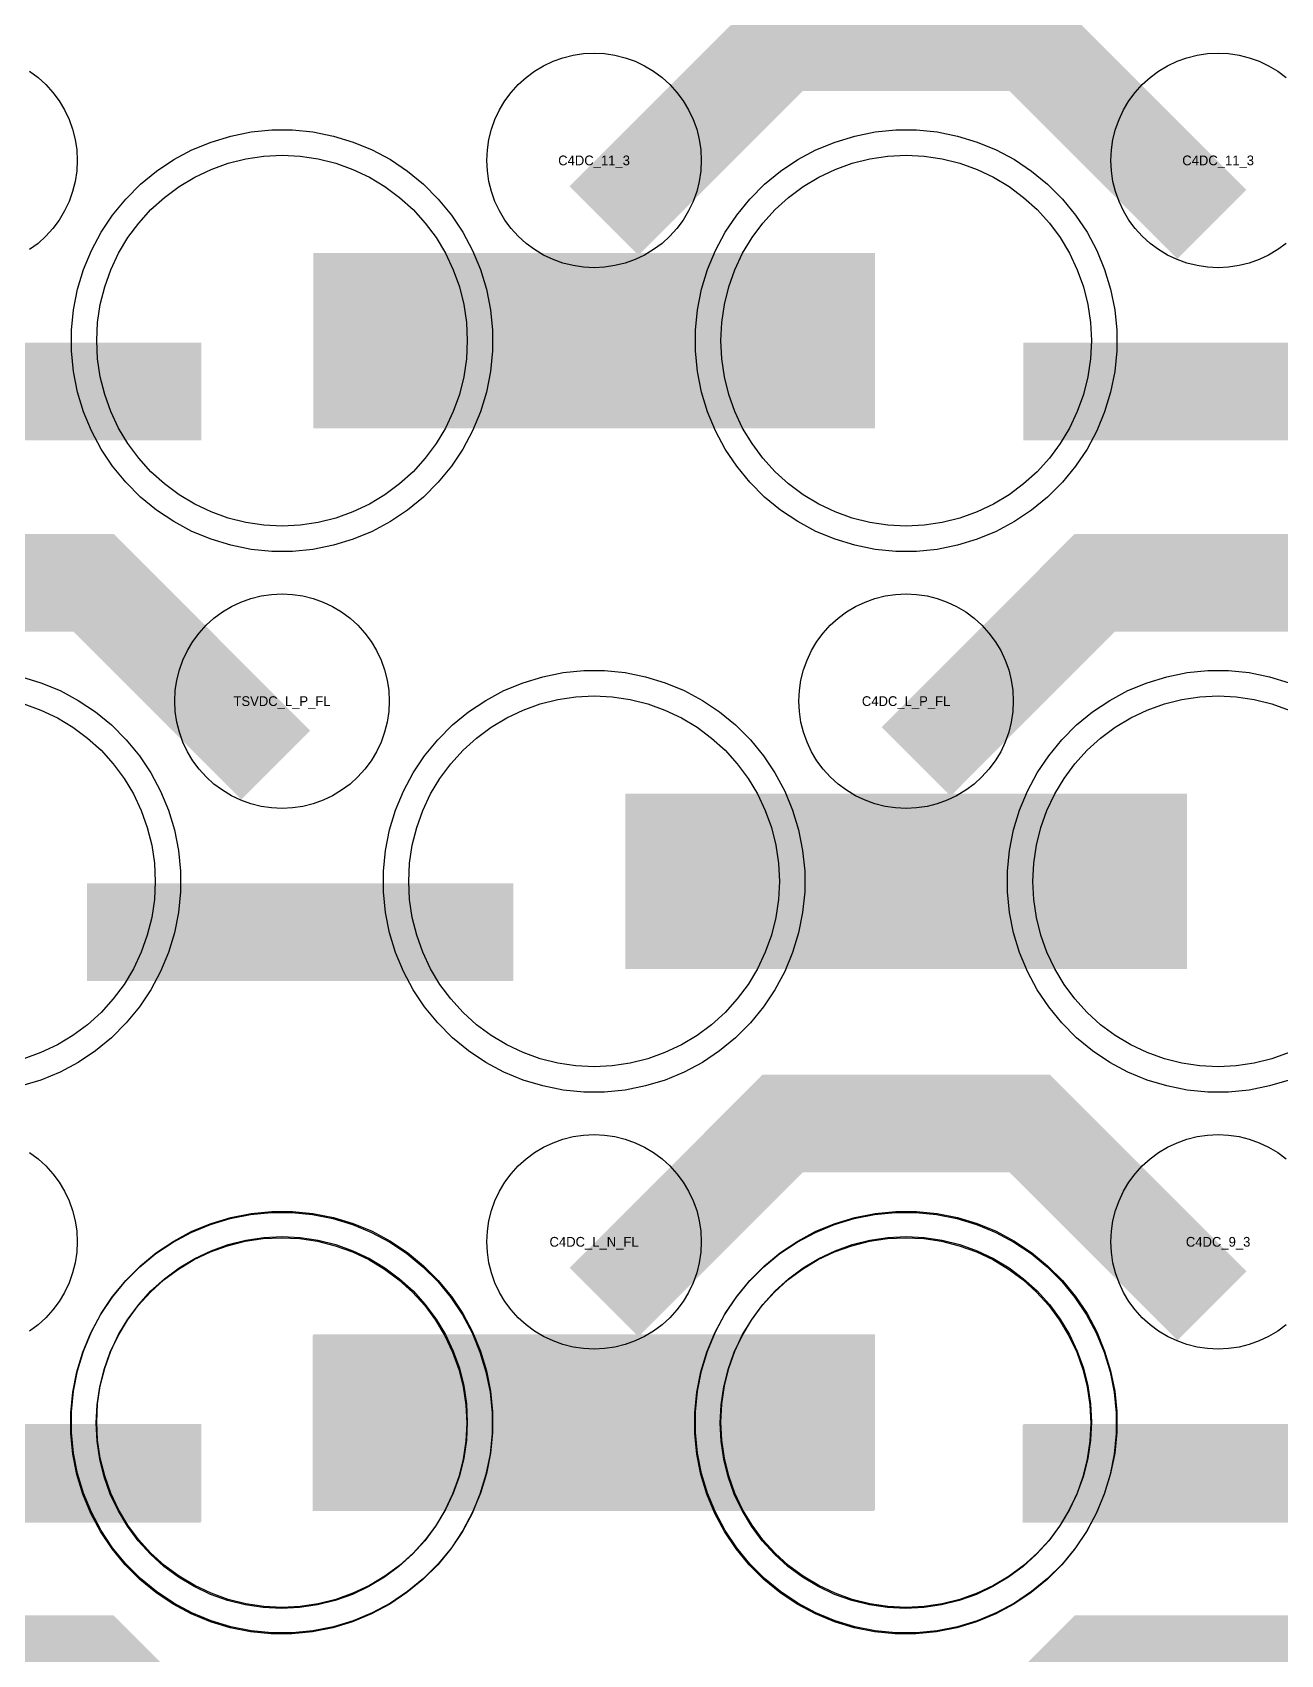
# Model space of a CAD drawing. Extents: x -11880 to 11880, y -14992 to 14992.
# Drawn here: x -11184 to -10864, y -13652.1 to -13236.4 of the extents above; entities that cross this region are included whole.
import ezdxf
from ezdxf.enums import TextEntityAlignment as Align

# ---------------------------------------------------------------- set-up
doc = ezdxf.new("R2010")
doc.units = 0
doc.header["$MEASUREMENT"] = 0
for name, color, linetype in [('GDS_775_DT_237', 138, 'CONTINUOUS'), ('RDL1_FS', 34, 'CONTINUOUS'), ('RDL_BS', 160, 'CONTINUOUS')]:
    doc.layers.add(name, color=color, linetype=linetype)

msp = doc.modelspace()

# ---------------------------------------------------------------- linework, layer by layer
at = {"layer": 'RDL1_FS'}
for points in [[(-11120, -13362.869), (-11124.657, -13362.64), (-11129.268, -13361.956), (-11133.791, -13360.824), (-11138.181, -13359.252), (-11142.395, -13357.26), (-11146.395, -13354.862), (-11150.14, -13352.084), (-11153.594, -13348.954), (-11156.724, -13345.5), (-11159.502, -13341.755), (-11161.9, -13337.755), (-11163.892, -13333.541), (-11165.464, -13329.151), (-11166.596, -13324.628), (-11167.28, -13320.017), (-11167.509, -13315.36), (-11167.28, -13310.703), (-11166.596, -13306.092), (-11165.464, -13301.569), (-11163.892, -13297.179), (-11161.9, -13292.965), (-11159.502, -13288.965), (-11156.724, -13285.22), (-11153.594, -13281.766), (-11150.14, -13278.636), (-11146.395, -13275.858), (-11142.395, -13273.46), (-11138.181, -13271.468), (-11133.791, -13269.896), (-11129.268, -13268.764), (-11124.657, -13268.08), (-11120, -13267.851), (-11115.343, -13268.08), (-11110.732, -13268.764), (-11106.209, -13269.896), (-11101.819, -13271.468), (-11097.605, -13273.46), (-11093.605, -13275.858), (-11089.86, -13278.636), (-11086.406, -13281.766), (-11083.276, -13285.22), (-11080.498, -13288.965), (-11078.1, -13292.965), (-11076.108, -13297.179), (-11074.536, -13301.569), (-11073.404, -13306.092), (-11072.72, -13310.703), (-11072.491, -13315.36), (-11072.72, -13320.017), (-11073.404, -13324.628), (-11074.536, -13329.151), (-11076.108, -13333.541), (-11078.1, -13337.755), (-11080.498, -13341.755), (-11083.276, -13345.5), (-11086.406, -13348.954), (-11089.86, -13352.084), (-11093.605, -13354.862), (-11097.605, -13357.26), (-11101.819, -13359.252), (-11106.209, -13360.824), (-11110.732, -13361.956), (-11115.343, -13362.64)], [(-10960, -13362.869), (-10964.657, -13362.64), (-10969.268, -13361.956), (-10973.791, -13360.824), (-10978.181, -13359.252), (-10982.395, -13357.26), (-10986.395, -13354.862), (-10990.14, -13352.084), (-10993.594, -13348.954), (-10996.724, -13345.5), (-10999.502, -13341.755), (-11001.9, -13337.755), (-11003.892, -13333.541), (-11005.464, -13329.151), (-11006.596, -13324.628), (-11007.28, -13320.017), (-11007.509, -13315.36), (-11007.28, -13310.703), (-11006.596, -13306.092), (-11005.464, -13301.569), (-11003.892, -13297.179), (-11001.9, -13292.965), (-10999.502, -13288.965), (-10996.724, -13285.22), (-10993.594, -13281.766), (-10990.14, -13278.636), (-10986.395, -13275.858), (-10982.395, -13273.46), (-10978.181, -13271.468), (-10973.791, -13269.896), (-10969.268, -13268.764), (-10964.657, -13268.08), (-10960, -13267.851), (-10955.343, -13268.08), (-10950.732, -13268.764), (-10946.209, -13269.896), (-10941.819, -13271.468), (-10937.605, -13273.46), (-10933.605, -13275.858), (-10929.86, -13278.636), (-10926.406, -13281.766), (-10923.276, -13285.22), (-10920.498, -13288.965), (-10918.1, -13292.965), (-10916.108, -13297.179), (-10914.536, -13301.569), (-10913.404, -13306.092), (-10912.72, -13310.703), (-10912.491, -13315.36), (-10912.72, -13320.017), (-10913.404, -13324.628), (-10914.536, -13329.151), (-10916.108, -13333.541), (-10918.1, -13337.755), (-10920.498, -13341.755), (-10923.276, -13345.5), (-10926.406, -13348.954), (-10929.86, -13352.084), (-10933.605, -13354.862), (-10937.605, -13357.26), (-10941.819, -13359.252), (-10946.209, -13360.824), (-10950.732, -13361.956), (-10955.343, -13362.64)], [(-11040, -13501.434), (-11044.657, -13501.205), (-11049.268, -13500.521), (-11053.791, -13499.389), (-11058.181, -13497.817), (-11062.395, -13495.825), (-11066.395, -13493.427), (-11070.14, -13490.649), (-11073.594, -13487.519), (-11076.724, -13484.065), (-11079.502, -13480.32), (-11081.9, -13476.32), (-11083.892, -13472.106), (-11085.464, -13467.716), (-11086.596, -13463.193), (-11087.28, -13458.582), (-11087.509, -13453.925), (-11087.28, -13449.268), (-11086.596, -13444.657), (-11085.464, -13440.134), (-11083.892, -13435.744), (-11081.9, -13431.53), (-11079.502, -13427.53), (-11076.724, -13423.785), (-11073.594, -13420.331), (-11070.14, -13417.201), (-11066.395, -13414.423), (-11062.395, -13412.025), (-11058.181, -13410.033), (-11053.791, -13408.461), (-11049.268, -13407.329), (-11044.657, -13406.645), (-11040, -13406.416), (-11035.343, -13406.645), (-11030.732, -13407.329), (-11026.209, -13408.461), (-11021.819, -13410.033), (-11017.605, -13412.025), (-11013.605, -13414.423), (-11009.86, -13417.201), (-11006.406, -13420.331), (-11003.276, -13423.785), (-11000.498, -13427.53), (-10998.1, -13431.53), (-10996.108, -13435.744), (-10994.536, -13440.134), (-10993.404, -13444.657), (-10992.72, -13449.268), (-10992.491, -13453.925), (-10992.72, -13458.582), (-10993.404, -13463.193), (-10994.536, -13467.716), (-10996.108, -13472.106), (-10998.1, -13476.32), (-11000.498, -13480.32), (-11003.276, -13484.065), (-11006.406, -13487.519), (-11009.86, -13490.649), (-11013.605, -13493.427), (-11017.605, -13495.825), (-11021.819, -13497.817), (-11026.209, -13499.389), (-11030.732, -13500.521), (-11035.343, -13501.205)], [(-11120, -13639.994), (-11124.657, -13639.765), (-11129.268, -13639.081), (-11133.791, -13637.949), (-11138.181, -13636.377), (-11142.395, -13634.385), (-11146.395, -13631.987), (-11150.14, -13629.209), (-11153.594, -13626.079), (-11156.724, -13622.625), (-11159.502, -13618.88), (-11161.9, -13614.88), (-11163.892, -13610.666), (-11165.464, -13606.276), (-11166.596, -13601.753), (-11167.28, -13597.142), (-11167.509, -13592.485), (-11167.28, -13587.828), (-11166.596, -13583.217), (-11165.464, -13578.694), (-11163.892, -13574.304), (-11161.9, -13570.09), (-11159.502, -13566.09), (-11156.724, -13562.345), (-11153.594, -13558.891), (-11150.14, -13555.761), (-11146.395, -13552.983), (-11142.395, -13550.585), (-11138.181, -13548.593), (-11133.791, -13547.021), (-11129.268, -13545.889), (-11124.657, -13545.205), (-11120, -13544.976), (-11115.343, -13545.205), (-11110.732, -13545.889), (-11106.209, -13547.021), (-11101.819, -13548.593), (-11097.605, -13550.585), (-11093.605, -13552.983), (-11089.86, -13555.761), (-11086.406, -13558.891), (-11083.276, -13562.345), (-11080.498, -13566.09), (-11078.1, -13570.09), (-11076.108, -13574.304), (-11074.536, -13578.694), (-11073.404, -13583.217), (-11072.72, -13587.828), (-11072.491, -13592.485), (-11072.72, -13597.142), (-11073.404, -13601.753), (-11074.536, -13606.276), (-11076.108, -13610.666), (-11078.1, -13614.88), (-11080.498, -13618.88), (-11083.276, -13622.625), (-11086.406, -13626.079), (-11089.86, -13629.209), (-11093.605, -13631.987), (-11097.605, -13634.385), (-11101.819, -13636.377), (-11106.209, -13637.949), (-11110.732, -13639.081), (-11115.343, -13639.765)], [(-10960, -13639.994), (-10964.657, -13639.765), (-10969.268, -13639.081), (-10973.791, -13637.949), (-10978.181, -13636.377), (-10982.395, -13634.385), (-10986.395, -13631.987), (-10990.14, -13629.209), (-10993.594, -13626.079), (-10996.724, -13622.625), (-10999.502, -13618.88), (-11001.9, -13614.88), (-11003.892, -13610.666), (-11005.464, -13606.276), (-11006.596, -13601.753), (-11007.28, -13597.142), (-11007.509, -13592.485), (-11007.28, -13587.828), (-11006.596, -13583.217), (-11005.464, -13578.694), (-11003.892, -13574.304), (-11001.9, -13570.09), (-10999.502, -13566.09), (-10996.724, -13562.345), (-10993.594, -13558.891), (-10990.14, -13555.761), (-10986.395, -13552.983), (-10982.395, -13550.585), (-10978.181, -13548.593), (-10973.791, -13547.021), (-10969.268, -13545.889), (-10964.657, -13545.205), (-10960, -13544.976), (-10955.343, -13545.205), (-10950.732, -13545.889), (-10946.209, -13547.021), (-10941.819, -13548.593), (-10937.605, -13550.585), (-10933.605, -13552.983), (-10929.86, -13555.761), (-10926.406, -13558.891), (-10923.276, -13562.345), (-10920.498, -13566.09), (-10918.1, -13570.09), (-10916.108, -13574.304), (-10914.536, -13578.694), (-10913.404, -13583.217), (-10912.72, -13587.828), (-10912.491, -13592.485), (-10912.72, -13597.142), (-10913.404, -13601.753), (-10914.536, -13606.276), (-10916.108, -13610.666), (-10918.1, -13614.88), (-10920.498, -13618.88), (-10923.276, -13622.625), (-10926.406, -13626.079), (-10929.86, -13629.209), (-10933.605, -13631.987), (-10937.605, -13634.385), (-10941.819, -13636.377), (-10946.209, -13637.949), (-10950.732, -13639.081), (-10955.343, -13639.765)]]:
    msp.add_lwpolyline(points, close=True, dxfattribs=at)
for points in [[(-11111.998, -13315.36, 45, 45, 0), (-11039.998, -13315.36, 45, 45, 0)], [(-11039.998, -13315.36, 45, 45, 0), (-10967.998, -13315.36, 45, 45, 0)], [(-11031.998, -13453.925, 45, 45, 0), (-10959.998, -13453.925, 45, 45, 0)], [(-10959.998, -13453.925, 45, 45, 0), (-10887.998, -13453.925, 45, 45, 0)], [(-11111.998, -13592.485, 45, 45, 0), (-11039.998, -13592.485, 45, 45, 0)], [(-11039.998, -13592.485, 45, 45, 0), (-10967.998, -13592.485, 45, 45, 0)]]:
    msp.add_lwpolyline(points, format="xyseb", dxfattribs=at)
for points in [[(-11186.209, -13408.461), (-11181.819, -13410.033), (-11177.605, -13412.025), (-11173.605, -13414.423), (-11169.86, -13417.201), (-11166.406, -13420.331), (-11163.276, -13423.785), (-11160.498, -13427.53), (-11158.1, -13431.53), (-11156.108, -13435.744), (-11154.536, -13440.134), (-11153.404, -13444.657), (-11152.72, -13449.268), (-11152.491, -13453.925), (-11152.72, -13458.582), (-11153.404, -13463.193), (-11154.536, -13467.716), (-11156.108, -13472.106), (-11158.1, -13476.32), (-11160.498, -13480.32), (-11163.276, -13484.065), (-11166.406, -13487.519), (-11169.86, -13490.649), (-11173.605, -13493.427), (-11177.605, -13495.825), (-11181.819, -13497.817), (-11186.209, -13499.389)], [(-10861.819, -13497.817), (-10866.209, -13499.389), (-10870.732, -13500.521), (-10875.343, -13501.205), (-10880, -13501.434), (-10884.657, -13501.205), (-10889.268, -13500.521), (-10893.791, -13499.389), (-10898.181, -13497.817), (-10902.395, -13495.825), (-10906.395, -13493.427), (-10910.14, -13490.649), (-10913.594, -13487.519), (-10916.724, -13484.065), (-10919.502, -13480.32), (-10921.9, -13476.32), (-10923.892, -13472.106), (-10925.464, -13467.716), (-10926.596, -13463.193), (-10927.28, -13458.582), (-10927.509, -13453.925), (-10927.28, -13449.268), (-10926.596, -13444.657), (-10925.464, -13440.134), (-10923.892, -13435.744), (-10921.9, -13431.53), (-10919.502, -13427.53), (-10916.724, -13423.785), (-10913.594, -13420.331), (-10910.14, -13417.201), (-10906.395, -13414.423), (-10902.395, -13412.025), (-10898.181, -13410.033), (-10893.791, -13408.461), (-10889.268, -13407.329), (-10884.657, -13406.645), (-10880, -13406.416), (-10875.343, -13406.645), (-10870.732, -13407.329), (-10866.209, -13408.461), (-10861.819, -13410.033)]]:
    msp.add_lwpolyline(points, dxfattribs=at)
at = {"layer": 'RDL1_FS', "color": 241, "true_color": 0xf7abae}
for points in [[(-11120.149, -13640.276), (-11124.806, -13640.047), (-11129.417, -13639.363), (-11133.94, -13638.231), (-11138.33, -13636.659), (-11142.544, -13634.667), (-11146.544, -13632.269), (-11150.289, -13629.491), (-11153.743, -13626.361), (-11156.873, -13622.907), (-11159.651, -13619.162), (-11162.049, -13615.162), (-11164.041, -13610.948), (-11165.613, -13606.558), (-11166.745, -13602.035), (-11167.429, -13597.424), (-11167.658, -13592.767), (-11167.429, -13588.11), (-11166.745, -13583.499), (-11165.613, -13578.976), (-11164.041, -13574.586), (-11162.049, -13570.372), (-11159.651, -13566.372), (-11156.873, -13562.627), (-11153.743, -13559.173), (-11150.289, -13556.043), (-11146.544, -13553.265), (-11142.544, -13550.867), (-11138.33, -13548.875), (-11133.94, -13547.303), (-11129.417, -13546.171), (-11124.806, -13545.487), (-11120.149, -13545.258), (-11115.492, -13545.487), (-11110.881, -13546.171), (-11106.358, -13547.303), (-11101.968, -13548.875), (-11097.754, -13550.867), (-11093.754, -13553.265), (-11090.009, -13556.043), (-11086.555, -13559.173), (-11083.425, -13562.627), (-11080.647, -13566.372), (-11078.249, -13570.372), (-11076.257, -13574.586), (-11074.685, -13578.976), (-11073.553, -13583.499), (-11072.869, -13588.11), (-11072.64, -13592.767), (-11072.869, -13597.424), (-11073.553, -13602.035), (-11074.685, -13606.558), (-11076.257, -13610.948), (-11078.249, -13615.162), (-11080.647, -13619.162), (-11083.425, -13622.907), (-11086.555, -13626.361), (-11090.009, -13629.491), (-11093.754, -13632.269), (-11097.754, -13634.667), (-11101.968, -13636.659), (-11106.358, -13638.231), (-11110.881, -13639.363), (-11115.492, -13640.047)], [(-10960.149, -13640.276), (-10964.806, -13640.047), (-10969.417, -13639.363), (-10973.94, -13638.231), (-10978.33, -13636.659), (-10982.544, -13634.667), (-10986.544, -13632.269), (-10990.289, -13629.491), (-10993.743, -13626.361), (-10996.873, -13622.907), (-10999.651, -13619.162), (-11002.049, -13615.162), (-11004.041, -13610.948), (-11005.613, -13606.558), (-11006.745, -13602.035), (-11007.429, -13597.424), (-11007.658, -13592.767), (-11007.429, -13588.11), (-11006.745, -13583.499), (-11005.613, -13578.976), (-11004.041, -13574.586), (-11002.049, -13570.372), (-10999.651, -13566.372), (-10996.873, -13562.627), (-10993.743, -13559.173), (-10990.289, -13556.043), (-10986.544, -13553.265), (-10982.544, -13550.867), (-10978.33, -13548.875), (-10973.94, -13547.303), (-10969.417, -13546.171), (-10964.806, -13545.487), (-10960.149, -13545.258), (-10955.492, -13545.487), (-10950.881, -13546.171), (-10946.358, -13547.303), (-10941.968, -13548.875), (-10937.754, -13550.867), (-10933.754, -13553.265), (-10930.009, -13556.043), (-10926.555, -13559.173), (-10923.425, -13562.627), (-10920.647, -13566.372), (-10918.249, -13570.372), (-10916.257, -13574.586), (-10914.685, -13578.976), (-10913.553, -13583.499), (-10912.869, -13588.11), (-10912.64, -13592.767), (-10912.869, -13597.424), (-10913.553, -13602.035), (-10914.685, -13606.558), (-10916.257, -13610.948), (-10918.249, -13615.162), (-10920.647, -13619.162), (-10923.425, -13622.907), (-10926.555, -13626.361), (-10930.009, -13629.491), (-10933.754, -13632.269), (-10937.754, -13634.667), (-10941.968, -13636.659), (-10946.358, -13638.231), (-10950.881, -13639.363), (-10955.492, -13640.047)]]:
    msp.add_lwpolyline(points, close=True, dxfattribs=at)
for points in [[(-11112.147, -13592.767, 45, 45, 0), (-11040.147, -13592.767, 45, 45, 0)], [(-11040.147, -13592.767, 45, 45, 0), (-10968.147, -13592.767, 45, 45, 0)]]:
    msp.add_lwpolyline(points, format="xyseb", dxfattribs=at)
at = {"layer": 'RDL_BS'}
for points in [[(-11037.438, -13284.674, 25, 25, 0), (-10991.623, -13238.859, 25, 25, 0), (-10958.07, -13238.859, 25, 25, 0)], [(-10881.599, -13285.573, 25, 25, 0), (-10928.313, -13238.859, 25, 25, 0), (-10958.071, -13238.859, 25, 25, 0)], [(-11249.984, -13328.373, 25, 25, 0), (-11140.719, -13328.373, 25, 25, 0)], [(-10929.984, -13328.373, 25, 25, 0), (-10820.719, -13328.373, 25, 25, 0)], [(-11121.599, -13424.138, 25, 25, 0), (-11168.313, -13377.424, 25, 25, 0), (-11198.071, -13377.424, 25, 25, 0)], [(-10957.438, -13423.239, 25, 25, 0), (-10911.623, -13377.424, 25, 25, 0), (-10878.07, -13377.424, 25, 25, 0)], [(-10801.599, -13424.138, 25, 25, 0), (-10848.313, -13377.424, 25, 25, 0), (-10878.071, -13377.424, 25, 25, 0)], [(-11169.984, -13466.938, 25, 25, 0), (-11060.719, -13466.938, 25, 25, 0)], [(-11037.438, -13561.799, 25, 25, 0), (-10991.623, -13515.984, 25, 25, 0), (-10958.07, -13515.984, 25, 25, 0)], [(-10881.599, -13562.698, 25, 25, 0), (-10928.313, -13515.984, 25, 25, 0), (-10958.071, -13515.984, 25, 25, 0)], [(-11249.984, -13605.498, 25, 25, 0), (-11140.719, -13605.498, 25, 25, 0)], [(-10929.984, -13605.498, 25, 25, 0), (-10820.719, -13605.498, 25, 25, 0)], [(-11121.599, -13701.263, 25, 25, 0), (-11168.313, -13654.549, 25, 25, 0), (-11198.071, -13654.549, 25, 25, 0)], [(-10957.438, -13700.364, 25, 25, 0), (-10911.623, -13654.549, 25, 25, 0), (-10878.07, -13654.549, 25, 25, 0)], [(-10801.599, -13701.263, 25, 25, 0), (-10848.313, -13654.549, 25, 25, 0), (-10878.071, -13654.549, 25, 25, 0)]]:
    msp.add_lwpolyline(points, format="xyseb", dxfattribs=at)
for points in [[(-11040, -13296.666), (-11042.693, -13296.534), (-11045.365, -13296.138), (-11047.984, -13295.481), (-11050.519, -13294.574), (-11052.956, -13293.422), (-11055.28, -13292.029), (-11057.443, -13290.426), (-11059.442, -13288.614), (-11061.254, -13286.615), (-11062.857, -13284.452), (-11064.25, -13282.128), (-11065.402, -13279.691), (-11066.309, -13277.156), (-11066.966, -13274.537), (-11067.362, -13271.865), (-11067.494, -13269.172), (-11067.362, -13266.479), (-11066.966, -13263.807), (-11066.309, -13261.188), (-11065.402, -13258.653), (-11064.25, -13256.216), (-11062.857, -13253.892), (-11061.254, -13251.729), (-11059.442, -13249.73), (-11057.443, -13247.918), (-11055.28, -13246.315), (-11052.956, -13244.922), (-11050.519, -13243.77), (-11047.984, -13242.863), (-11045.365, -13242.206), (-11042.693, -13241.81), (-11040, -13241.678), (-11037.307, -13241.81), (-11034.635, -13242.206), (-11032.016, -13242.863), (-11029.481, -13243.77), (-11027.044, -13244.922), (-11024.72, -13246.315), (-11022.557, -13247.918), (-11020.558, -13249.73), (-11018.746, -13251.729), (-11017.143, -13253.892), (-11015.75, -13256.216), (-11014.598, -13258.653), (-11013.691, -13261.188), (-11013.034, -13263.807), (-11012.638, -13266.479), (-11012.506, -13269.172), (-11012.638, -13271.865), (-11013.034, -13274.537), (-11013.691, -13277.156), (-11014.598, -13279.691), (-11015.75, -13282.128), (-11017.143, -13284.452), (-11018.746, -13286.615), (-11020.558, -13288.614), (-11022.557, -13290.426), (-11024.72, -13292.029), (-11027.044, -13293.422), (-11029.481, -13294.574), (-11032.016, -13295.481), (-11034.635, -13296.138), (-11037.307, -13296.534)], [(-11122.644, -13369.36), (-11127.938, -13368.843), (-11133.165, -13367.797), (-11138.205, -13366.266), (-11143.115, -13364.235), (-11147.777, -13361.743), (-11152.191, -13358.796), (-11156.292, -13355.434), (-11160.074, -13351.652), (-11163.436, -13347.551), (-11166.383, -13343.137), (-11168.875, -13338.475), (-11170.906, -13333.565), (-11172.437, -13328.525), (-11173.483, -13323.298), (-11174, -13318.004), (-11174, -13312.716), (-11173.483, -13307.422), (-11172.437, -13302.195), (-11170.906, -13297.155), (-11168.875, -13292.245), (-11166.383, -13287.583), (-11163.436, -13283.169), (-11160.074, -13279.068), (-11156.292, -13275.286), (-11152.191, -13271.924), (-11147.777, -13268.977), (-11143.115, -13266.485), (-11138.205, -13264.454), (-11133.165, -13262.923), (-11127.938, -13261.877), (-11122.644, -13261.36), (-11117.356, -13261.36), (-11112.062, -13261.877), (-11106.835, -13262.923), (-11101.795, -13264.454), (-11096.885, -13266.485), (-11092.223, -13268.977), (-11087.809, -13271.924), (-11083.708, -13275.286), (-11079.926, -13279.068), (-11076.564, -13283.169), (-11073.617, -13287.583), (-11071.125, -13292.245), (-11069.094, -13297.155), (-11067.563, -13302.195), (-11066.517, -13307.422), (-11066, -13312.716), (-11066, -13318.004), (-11066.517, -13323.298), (-11067.563, -13328.525), (-11069.094, -13333.565), (-11071.125, -13338.475), (-11073.617, -13343.137), (-11076.564, -13347.551), (-11079.926, -13351.652), (-11083.708, -13355.434), (-11087.809, -13358.796), (-11092.223, -13361.743), (-11096.885, -13364.235), (-11101.795, -13366.266), (-11106.835, -13367.797), (-11112.062, -13368.843), (-11117.356, -13369.36)], [(-10962.644, -13369.36), (-10967.938, -13368.843), (-10973.165, -13367.797), (-10978.205, -13366.266), (-10983.115, -13364.235), (-10987.777, -13361.743), (-10992.191, -13358.796), (-10996.292, -13355.434), (-11000.074, -13351.652), (-11003.436, -13347.551), (-11006.383, -13343.137), (-11008.875, -13338.475), (-11010.906, -13333.565), (-11012.437, -13328.525), (-11013.483, -13323.298), (-11014, -13318.004), (-11014, -13312.716), (-11013.483, -13307.422), (-11012.437, -13302.195), (-11010.906, -13297.155), (-11008.875, -13292.245), (-11006.383, -13287.583), (-11003.436, -13283.169), (-11000.074, -13279.068), (-10996.292, -13275.286), (-10992.191, -13271.924), (-10987.777, -13268.977), (-10983.115, -13266.485), (-10978.205, -13264.454), (-10973.165, -13262.923), (-10967.938, -13261.877), (-10962.644, -13261.36), (-10957.356, -13261.36), (-10952.062, -13261.877), (-10946.835, -13262.923), (-10941.795, -13264.454), (-10936.885, -13266.485), (-10932.223, -13268.977), (-10927.809, -13271.924), (-10923.708, -13275.286), (-10919.926, -13279.068), (-10916.564, -13283.169), (-10913.617, -13287.583), (-10911.125, -13292.245), (-10909.094, -13297.155), (-10907.563, -13302.195), (-10906.517, -13307.422), (-10906, -13312.716), (-10906, -13318.004), (-10906.517, -13323.298), (-10907.563, -13328.525), (-10909.094, -13333.565), (-10911.125, -13338.475), (-10913.617, -13343.137), (-10916.564, -13347.551), (-10919.926, -13351.652), (-10923.708, -13355.434), (-10927.809, -13358.796), (-10932.223, -13361.743), (-10936.885, -13364.235), (-10941.795, -13366.266), (-10946.835, -13367.797), (-10952.062, -13368.843), (-10957.356, -13369.36)], [(-11120, -13435.231), (-11122.693, -13435.099), (-11125.365, -13434.703), (-11127.984, -13434.046), (-11130.519, -13433.139), (-11132.956, -13431.987), (-11135.28, -13430.594), (-11137.443, -13428.991), (-11139.442, -13427.179), (-11141.254, -13425.18), (-11142.857, -13423.017), (-11144.25, -13420.693), (-11145.402, -13418.256), (-11146.309, -13415.721), (-11146.966, -13413.102), (-11147.362, -13410.43), (-11147.494, -13407.737), (-11147.362, -13405.044), (-11146.966, -13402.372), (-11146.309, -13399.753), (-11145.402, -13397.218), (-11144.25, -13394.781), (-11142.857, -13392.457), (-11141.254, -13390.294), (-11139.442, -13388.295), (-11137.443, -13386.483), (-11135.28, -13384.88), (-11132.956, -13383.487), (-11130.519, -13382.335), (-11127.984, -13381.428), (-11125.365, -13380.771), (-11122.693, -13380.375), (-11120, -13380.243), (-11117.307, -13380.375), (-11114.635, -13380.771), (-11112.016, -13381.428), (-11109.481, -13382.335), (-11107.044, -13383.487), (-11104.72, -13384.88), (-11102.557, -13386.483), (-11100.558, -13388.295), (-11098.746, -13390.294), (-11097.143, -13392.457), (-11095.75, -13394.781), (-11094.598, -13397.218), (-11093.691, -13399.753), (-11093.034, -13402.372), (-11092.638, -13405.044), (-11092.506, -13407.737), (-11092.638, -13410.43), (-11093.034, -13413.102), (-11093.691, -13415.721), (-11094.598, -13418.256), (-11095.75, -13420.693), (-11097.143, -13423.017), (-11098.746, -13425.18), (-11100.558, -13427.179), (-11102.557, -13428.991), (-11104.72, -13430.594), (-11107.044, -13431.987), (-11109.481, -13433.139), (-11112.016, -13434.046), (-11114.635, -13434.703), (-11117.307, -13435.099)], [(-10960, -13435.231), (-10962.693, -13435.099), (-10965.365, -13434.703), (-10967.984, -13434.046), (-10970.519, -13433.139), (-10972.956, -13431.987), (-10975.28, -13430.594), (-10977.443, -13428.991), (-10979.442, -13427.179), (-10981.254, -13425.18), (-10982.857, -13423.017), (-10984.25, -13420.693), (-10985.402, -13418.256), (-10986.309, -13415.721), (-10986.966, -13413.102), (-10987.362, -13410.43), (-10987.494, -13407.737), (-10987.362, -13405.044), (-10986.966, -13402.372), (-10986.309, -13399.753), (-10985.402, -13397.218), (-10984.25, -13394.781), (-10982.857, -13392.457), (-10981.254, -13390.294), (-10979.442, -13388.295), (-10977.443, -13386.483), (-10975.28, -13384.88), (-10972.956, -13383.487), (-10970.519, -13382.335), (-10967.984, -13381.428), (-10965.365, -13380.771), (-10962.693, -13380.375), (-10960, -13380.243), (-10957.307, -13380.375), (-10954.635, -13380.771), (-10952.016, -13381.428), (-10949.481, -13382.335), (-10947.044, -13383.487), (-10944.72, -13384.88), (-10942.557, -13386.483), (-10940.558, -13388.295), (-10938.746, -13390.294), (-10937.143, -13392.457), (-10935.75, -13394.781), (-10934.598, -13397.218), (-10933.691, -13399.753), (-10933.034, -13402.372), (-10932.638, -13405.044), (-10932.506, -13407.737), (-10932.638, -13410.43), (-10933.034, -13413.102), (-10933.691, -13415.721), (-10934.598, -13418.256), (-10935.75, -13420.693), (-10937.143, -13423.017), (-10938.746, -13425.18), (-10940.558, -13427.179), (-10942.557, -13428.991), (-10944.72, -13430.594), (-10947.044, -13431.987), (-10949.481, -13433.139), (-10952.016, -13434.046), (-10954.635, -13434.703), (-10957.307, -13435.099)], [(-11042.644, -13507.925), (-11047.938, -13507.408), (-11053.165, -13506.362), (-11058.205, -13504.831), (-11063.115, -13502.8), (-11067.777, -13500.308), (-11072.191, -13497.361), (-11076.292, -13493.999), (-11080.074, -13490.217), (-11083.436, -13486.116), (-11086.383, -13481.702), (-11088.875, -13477.04), (-11090.906, -13472.13), (-11092.437, -13467.09), (-11093.483, -13461.863), (-11094, -13456.569), (-11094, -13451.281), (-11093.483, -13445.987), (-11092.437, -13440.76), (-11090.906, -13435.72), (-11088.875, -13430.81), (-11086.383, -13426.148), (-11083.436, -13421.734), (-11080.074, -13417.633), (-11076.292, -13413.851), (-11072.191, -13410.489), (-11067.777, -13407.542), (-11063.115, -13405.05), (-11058.205, -13403.019), (-11053.165, -13401.488), (-11047.938, -13400.442), (-11042.644, -13399.925), (-11037.356, -13399.925), (-11032.062, -13400.442), (-11026.835, -13401.488), (-11021.795, -13403.019), (-11016.885, -13405.05), (-11012.223, -13407.542), (-11007.809, -13410.489), (-11003.708, -13413.851), (-10999.926, -13417.633), (-10996.564, -13421.734), (-10993.617, -13426.148), (-10991.125, -13430.81), (-10989.094, -13435.72), (-10987.563, -13440.76), (-10986.517, -13445.987), (-10986, -13451.281), (-10986, -13456.569), (-10986.517, -13461.863), (-10987.563, -13467.09), (-10989.094, -13472.13), (-10991.125, -13477.04), (-10993.617, -13481.702), (-10996.564, -13486.116), (-10999.926, -13490.217), (-11003.708, -13493.999), (-11007.809, -13497.361), (-11012.223, -13500.308), (-11016.885, -13502.8), (-11021.795, -13504.831), (-11026.835, -13506.362), (-11032.062, -13507.408), (-11037.356, -13507.925)], [(-11040, -13573.791), (-11042.693, -13573.659), (-11045.365, -13573.263), (-11047.984, -13572.606), (-11050.519, -13571.699), (-11052.956, -13570.547), (-11055.28, -13569.154), (-11057.443, -13567.551), (-11059.442, -13565.739), (-11061.254, -13563.74), (-11062.857, -13561.577), (-11064.25, -13559.253), (-11065.402, -13556.816), (-11066.309, -13554.281), (-11066.966, -13551.662), (-11067.362, -13548.99), (-11067.494, -13546.297), (-11067.362, -13543.604), (-11066.966, -13540.932), (-11066.309, -13538.313), (-11065.402, -13535.778), (-11064.25, -13533.341), (-11062.857, -13531.017), (-11061.254, -13528.854), (-11059.442, -13526.855), (-11057.443, -13525.043), (-11055.28, -13523.44), (-11052.956, -13522.047), (-11050.519, -13520.895), (-11047.984, -13519.988), (-11045.365, -13519.331), (-11042.693, -13518.935), (-11040, -13518.803), (-11037.307, -13518.935), (-11034.635, -13519.331), (-11032.016, -13519.988), (-11029.481, -13520.895), (-11027.044, -13522.047), (-11024.72, -13523.44), (-11022.557, -13525.043), (-11020.558, -13526.855), (-11018.746, -13528.854), (-11017.143, -13531.017), (-11015.75, -13533.341), (-11014.598, -13535.778), (-11013.691, -13538.313), (-11013.034, -13540.932), (-11012.638, -13543.604), (-11012.506, -13546.297), (-11012.638, -13548.99), (-11013.034, -13551.662), (-11013.691, -13554.281), (-11014.598, -13556.816), (-11015.75, -13559.253), (-11017.143, -13561.577), (-11018.746, -13563.74), (-11020.558, -13565.739), (-11022.557, -13567.551), (-11024.72, -13569.154), (-11027.044, -13570.547), (-11029.481, -13571.699), (-11032.016, -13572.606), (-11034.635, -13573.263), (-11037.307, -13573.659)], [(-11122.644, -13646.485), (-11127.938, -13645.968), (-11133.165, -13644.922), (-11138.205, -13643.391), (-11143.115, -13641.36), (-11147.777, -13638.868), (-11152.191, -13635.921), (-11156.292, -13632.559), (-11160.074, -13628.777), (-11163.436, -13624.676), (-11166.383, -13620.262), (-11168.875, -13615.6), (-11170.906, -13610.69), (-11172.437, -13605.65), (-11173.483, -13600.423), (-11174, -13595.129), (-11174, -13589.841), (-11173.483, -13584.547), (-11172.437, -13579.32), (-11170.906, -13574.28), (-11168.875, -13569.37), (-11166.383, -13564.708), (-11163.436, -13560.294), (-11160.074, -13556.193), (-11156.292, -13552.411), (-11152.191, -13549.049), (-11147.777, -13546.102), (-11143.115, -13543.61), (-11138.205, -13541.579), (-11133.165, -13540.048), (-11127.938, -13539.002), (-11122.644, -13538.485), (-11117.356, -13538.485), (-11112.062, -13539.002), (-11106.835, -13540.048), (-11101.795, -13541.579), (-11096.885, -13543.61), (-11092.223, -13546.102), (-11087.809, -13549.049), (-11083.708, -13552.411), (-11079.926, -13556.193), (-11076.564, -13560.294), (-11073.617, -13564.708), (-11071.125, -13569.37), (-11069.094, -13574.28), (-11067.563, -13579.32), (-11066.517, -13584.547), (-11066, -13589.841), (-11066, -13595.129), (-11066.517, -13600.423), (-11067.563, -13605.65), (-11069.094, -13610.69), (-11071.125, -13615.6), (-11073.617, -13620.262), (-11076.564, -13624.676), (-11079.926, -13628.777), (-11083.708, -13632.559), (-11087.809, -13635.921), (-11092.223, -13638.868), (-11096.885, -13641.36), (-11101.795, -13643.391), (-11106.835, -13644.922), (-11112.062, -13645.968), (-11117.356, -13646.485)], [(-10962.644, -13646.485), (-10967.938, -13645.968), (-10973.165, -13644.922), (-10978.205, -13643.391), (-10983.115, -13641.36), (-10987.777, -13638.868), (-10992.191, -13635.921), (-10996.292, -13632.559), (-11000.074, -13628.777), (-11003.436, -13624.676), (-11006.383, -13620.262), (-11008.875, -13615.6), (-11010.906, -13610.69), (-11012.437, -13605.65), (-11013.483, -13600.423), (-11014, -13595.129), (-11014, -13589.841), (-11013.483, -13584.547), (-11012.437, -13579.32), (-11010.906, -13574.28), (-11008.875, -13569.37), (-11006.383, -13564.708), (-11003.436, -13560.294), (-11000.074, -13556.193), (-10996.292, -13552.411), (-10992.191, -13549.049), (-10987.777, -13546.102), (-10983.115, -13543.61), (-10978.205, -13541.579), (-10973.165, -13540.048), (-10967.938, -13539.002), (-10962.644, -13538.485), (-10957.356, -13538.485), (-10952.062, -13539.002), (-10946.835, -13540.048), (-10941.795, -13541.579), (-10936.885, -13543.61), (-10932.223, -13546.102), (-10927.809, -13549.049), (-10923.708, -13552.411), (-10919.926, -13556.193), (-10916.564, -13560.294), (-10913.617, -13564.708), (-10911.125, -13569.37), (-10909.094, -13574.28), (-10907.563, -13579.32), (-10906.517, -13584.547), (-10906, -13589.841), (-10906, -13595.129), (-10906.517, -13600.423), (-10907.563, -13605.65), (-10909.094, -13610.69), (-10911.125, -13615.6), (-10913.617, -13620.262), (-10916.564, -13624.676), (-10919.926, -13628.777), (-10923.708, -13632.559), (-10927.809, -13635.921), (-10932.223, -13638.868), (-10936.885, -13641.36), (-10941.795, -13643.391), (-10946.835, -13644.922), (-10952.062, -13645.968), (-10957.356, -13646.485)]]:
    msp.add_lwpolyline(points, close=True, dxfattribs=at)
for points in [[(-10862.557, -13290.426), (-10864.72, -13292.029), (-10867.044, -13293.422), (-10869.481, -13294.574), (-10872.016, -13295.481), (-10874.635, -13296.138), (-10877.307, -13296.534), (-10880, -13296.666), (-10882.693, -13296.534), (-10885.365, -13296.138), (-10887.984, -13295.481), (-10890.519, -13294.574), (-10892.956, -13293.422), (-10895.28, -13292.029), (-10897.443, -13290.426), (-10899.442, -13288.614), (-10901.254, -13286.615), (-10902.857, -13284.452), (-10904.25, -13282.128), (-10905.402, -13279.691), (-10906.309, -13277.156), (-10906.966, -13274.537), (-10907.362, -13271.865), (-10907.494, -13269.172), (-10907.362, -13266.479), (-10906.966, -13263.807), (-10906.309, -13261.188), (-10905.402, -13258.653), (-10904.25, -13256.216), (-10902.857, -13253.892), (-10901.254, -13251.729), (-10899.442, -13249.73), (-10897.443, -13247.918), (-10895.28, -13246.315), (-10892.956, -13244.922), (-10890.519, -13243.77), (-10887.984, -13242.863), (-10885.365, -13242.206), (-10882.693, -13241.81), (-10880, -13241.678), (-10877.307, -13241.81), (-10874.635, -13242.206), (-10872.016, -13242.863), (-10869.481, -13243.77), (-10867.044, -13244.922), (-10864.72, -13246.315), (-10862.557, -13247.918)], [(-11184.72, -13246.315), (-11182.557, -13247.918), (-11180.558, -13249.73), (-11178.746, -13251.729), (-11177.143, -13253.892), (-11175.75, -13256.216), (-11174.598, -13258.653), (-11173.691, -13261.188), (-11173.034, -13263.807), (-11172.638, -13266.479), (-11172.506, -13269.172), (-11172.638, -13271.865), (-11173.034, -13274.537), (-11173.691, -13277.156), (-11174.598, -13279.691), (-11175.75, -13282.128), (-11177.143, -13284.452), (-11178.746, -13286.615), (-11180.558, -13288.614), (-11182.557, -13290.426), (-11184.72, -13292.029)], [(-11186.835, -13401.488), (-11181.795, -13403.019), (-11176.885, -13405.05), (-11172.223, -13407.542), (-11167.809, -13410.489), (-11163.708, -13413.851), (-11159.926, -13417.633), (-11156.564, -13421.734), (-11153.617, -13426.148), (-11151.125, -13430.81), (-11149.094, -13435.72), (-11147.563, -13440.76), (-11146.517, -13445.987), (-11146, -13451.281), (-11146, -13456.569), (-11146.517, -13461.863), (-11147.563, -13467.09), (-11149.094, -13472.13), (-11151.125, -13477.04), (-11153.617, -13481.702), (-11156.564, -13486.116), (-11159.926, -13490.217), (-11163.708, -13493.999), (-11167.809, -13497.361), (-11172.223, -13500.308), (-11176.885, -13502.8), (-11181.795, -13504.831), (-11186.835, -13506.362)], [(-10861.795, -13504.831), (-10866.835, -13506.362), (-10872.062, -13507.408), (-10877.356, -13507.925), (-10882.644, -13507.925), (-10887.938, -13507.408), (-10893.165, -13506.362), (-10898.205, -13504.831), (-10903.115, -13502.8), (-10907.777, -13500.308), (-10912.191, -13497.361), (-10916.292, -13493.999), (-10920.074, -13490.217), (-10923.436, -13486.116), (-10926.383, -13481.702), (-10928.875, -13477.04), (-10930.906, -13472.13), (-10932.437, -13467.09), (-10933.483, -13461.863), (-10934, -13456.569), (-10934, -13451.281), (-10933.483, -13445.987), (-10932.437, -13440.76), (-10930.906, -13435.72), (-10928.875, -13430.81), (-10926.383, -13426.148), (-10923.436, -13421.734), (-10920.074, -13417.633), (-10916.292, -13413.851), (-10912.191, -13410.489), (-10907.777, -13407.542), (-10903.115, -13405.05), (-10898.205, -13403.019), (-10893.165, -13401.488), (-10887.938, -13400.442), (-10882.644, -13399.925), (-10877.356, -13399.925), (-10872.062, -13400.442), (-10866.835, -13401.488), (-10861.795, -13403.019)], [(-10862.557, -13567.551), (-10864.72, -13569.154), (-10867.044, -13570.547), (-10869.481, -13571.699), (-10872.016, -13572.606), (-10874.635, -13573.263), (-10877.307, -13573.659), (-10880, -13573.791), (-10882.693, -13573.659), (-10885.365, -13573.263), (-10887.984, -13572.606), (-10890.519, -13571.699), (-10892.956, -13570.547), (-10895.28, -13569.154), (-10897.443, -13567.551), (-10899.442, -13565.739), (-10901.254, -13563.74), (-10902.857, -13561.577), (-10904.25, -13559.253), (-10905.402, -13556.816), (-10906.309, -13554.281), (-10906.966, -13551.662), (-10907.362, -13548.99), (-10907.494, -13546.297), (-10907.362, -13543.604), (-10906.966, -13540.932), (-10906.309, -13538.313), (-10905.402, -13535.778), (-10904.25, -13533.341), (-10902.857, -13531.017), (-10901.254, -13528.854), (-10899.442, -13526.855), (-10897.443, -13525.043), (-10895.28, -13523.44), (-10892.956, -13522.047), (-10890.519, -13520.895), (-10887.984, -13519.988), (-10885.365, -13519.331), (-10882.693, -13518.935), (-10880, -13518.803), (-10877.307, -13518.935), (-10874.635, -13519.331), (-10872.016, -13519.988), (-10869.481, -13520.895), (-10867.044, -13522.047), (-10864.72, -13523.44), (-10862.557, -13525.043)], [(-11184.72, -13523.44), (-11182.557, -13525.043), (-11180.558, -13526.855), (-11178.746, -13528.854), (-11177.143, -13531.017), (-11175.75, -13533.341), (-11174.598, -13535.778), (-11173.691, -13538.313), (-11173.034, -13540.932), (-11172.638, -13543.604), (-11172.506, -13546.297), (-11172.638, -13548.99), (-11173.034, -13551.662), (-11173.691, -13554.281), (-11174.598, -13556.816), (-11175.75, -13559.253), (-11177.143, -13561.577), (-11178.746, -13563.74), (-11180.558, -13565.739), (-11182.557, -13567.551), (-11184.72, -13569.154)]]:
    msp.add_lwpolyline(points, dxfattribs=at)
at = {"layer": 'RDL_BS', "color": 241, "true_color": 0xf7abae}
for points in [[(-11122.793, -13646.767), (-11128.087, -13646.25), (-11133.314, -13645.204), (-11138.354, -13643.673), (-11143.264, -13641.642), (-11147.926, -13639.15), (-11152.34, -13636.203), (-11156.441, -13632.841), (-11160.223, -13629.059), (-11163.585, -13624.958), (-11166.532, -13620.544), (-11169.024, -13615.882), (-11171.055, -13610.972), (-11172.586, -13605.932), (-11173.632, -13600.705), (-11174.149, -13595.411), (-11174.149, -13590.123), (-11173.632, -13584.829), (-11172.586, -13579.602), (-11171.055, -13574.562), (-11169.024, -13569.652), (-11166.532, -13564.99), (-11163.585, -13560.576), (-11160.223, -13556.475), (-11156.441, -13552.693), (-11152.34, -13549.331), (-11147.926, -13546.384), (-11143.264, -13543.892), (-11138.354, -13541.861), (-11133.314, -13540.33), (-11128.087, -13539.284), (-11122.793, -13538.767), (-11117.505, -13538.767), (-11112.211, -13539.284), (-11106.984, -13540.33), (-11101.944, -13541.861), (-11097.034, -13543.892), (-11092.372, -13546.384), (-11087.958, -13549.331), (-11083.857, -13552.693), (-11080.075, -13556.475), (-11076.713, -13560.576), (-11073.766, -13564.99), (-11071.274, -13569.652), (-11069.243, -13574.562), (-11067.712, -13579.602), (-11066.666, -13584.829), (-11066.149, -13590.123), (-11066.149, -13595.411), (-11066.666, -13600.705), (-11067.712, -13605.932), (-11069.243, -13610.972), (-11071.274, -13615.882), (-11073.766, -13620.544), (-11076.713, -13624.958), (-11080.075, -13629.059), (-11083.857, -13632.841), (-11087.958, -13636.203), (-11092.372, -13639.15), (-11097.034, -13641.642), (-11101.944, -13643.673), (-11106.984, -13645.204), (-11112.211, -13646.25), (-11117.505, -13646.767)], [(-10962.793, -13646.767), (-10968.087, -13646.25), (-10973.314, -13645.204), (-10978.354, -13643.673), (-10983.264, -13641.642), (-10987.926, -13639.15), (-10992.34, -13636.203), (-10996.441, -13632.841), (-11000.223, -13629.059), (-11003.585, -13624.958), (-11006.532, -13620.544), (-11009.024, -13615.882), (-11011.055, -13610.972), (-11012.586, -13605.932), (-11013.632, -13600.705), (-11014.149, -13595.411), (-11014.149, -13590.123), (-11013.632, -13584.829), (-11012.586, -13579.602), (-11011.055, -13574.562), (-11009.024, -13569.652), (-11006.532, -13564.99), (-11003.585, -13560.576), (-11000.223, -13556.475), (-10996.441, -13552.693), (-10992.34, -13549.331), (-10987.926, -13546.384), (-10983.264, -13543.892), (-10978.354, -13541.861), (-10973.314, -13540.33), (-10968.087, -13539.284), (-10962.793, -13538.767), (-10957.505, -13538.767), (-10952.211, -13539.284), (-10946.984, -13540.33), (-10941.944, -13541.861), (-10937.034, -13543.892), (-10932.372, -13546.384), (-10927.958, -13549.331), (-10923.857, -13552.693), (-10920.075, -13556.475), (-10916.713, -13560.576), (-10913.766, -13564.99), (-10911.274, -13569.652), (-10909.243, -13574.562), (-10907.712, -13579.602), (-10906.666, -13584.829), (-10906.149, -13590.123), (-10906.149, -13595.411), (-10906.666, -13600.705), (-10907.712, -13605.932), (-10909.243, -13610.972), (-10911.274, -13615.882), (-10913.766, -13620.544), (-10916.713, -13624.958), (-10920.075, -13629.059), (-10923.857, -13632.841), (-10927.958, -13636.203), (-10932.372, -13639.15), (-10937.034, -13641.642), (-10941.944, -13643.673), (-10946.984, -13645.204), (-10952.211, -13646.25), (-10957.505, -13646.767)]]:
    msp.add_lwpolyline(points, close=True, dxfattribs=at)
for points in [[(-11250.133, -13605.78, 25, 25, 0), (-11140.868, -13605.78, 25, 25, 0)], [(-10930.133, -13605.78, 25, 25, 0), (-10820.868, -13605.78, 25, 25, 0)]]:
    msp.add_lwpolyline(points, format="xyseb", dxfattribs=at)

# ---------------------------------------------------------------- texts
at = {"layer": 'GDS_775_DT_237'}
for s, p in [('C4DC_11_3', (-11040, -13269.172)), ('C4DC_11_3', (-11040, -13269.172)), ('C4DC_11_3', (-10880, -13269.172)), ('C4DC_11_3', (-10880, -13269.172)), ('C4DC_L_P_FL', (-10960, -13407.737)), ('C4DC_L_P_FL', (-10960, -13407.737)), ('C4DC_L_N_FL', (-11040, -13546.297)), ('C4DC_L_N_FL', (-11040, -13546.297)), ('C4DC_9_3', (-10880, -13546.297)), ('C4DC_9_3', (-10880, -13546.297))]:
    msp.add_text(s, height=2.5, dxfattribs=at).set_placement(p, align=Align.MIDDLE_CENTER)
at = {"layer": 'GDS_775_DT_237', "color": 1}
msp.add_text('TSVDC_L_P_FL', height=2.5, dxfattribs=at).set_placement((-11120, -13407.737), align=Align.MIDDLE_CENTER)
msp.add_text('TSVDC_L_P_FL', height=2.5, dxfattribs=at).set_placement((-11120, -13407.737), align=Align.MIDDLE_CENTER)

doc.saveas('drawing.dxf')
